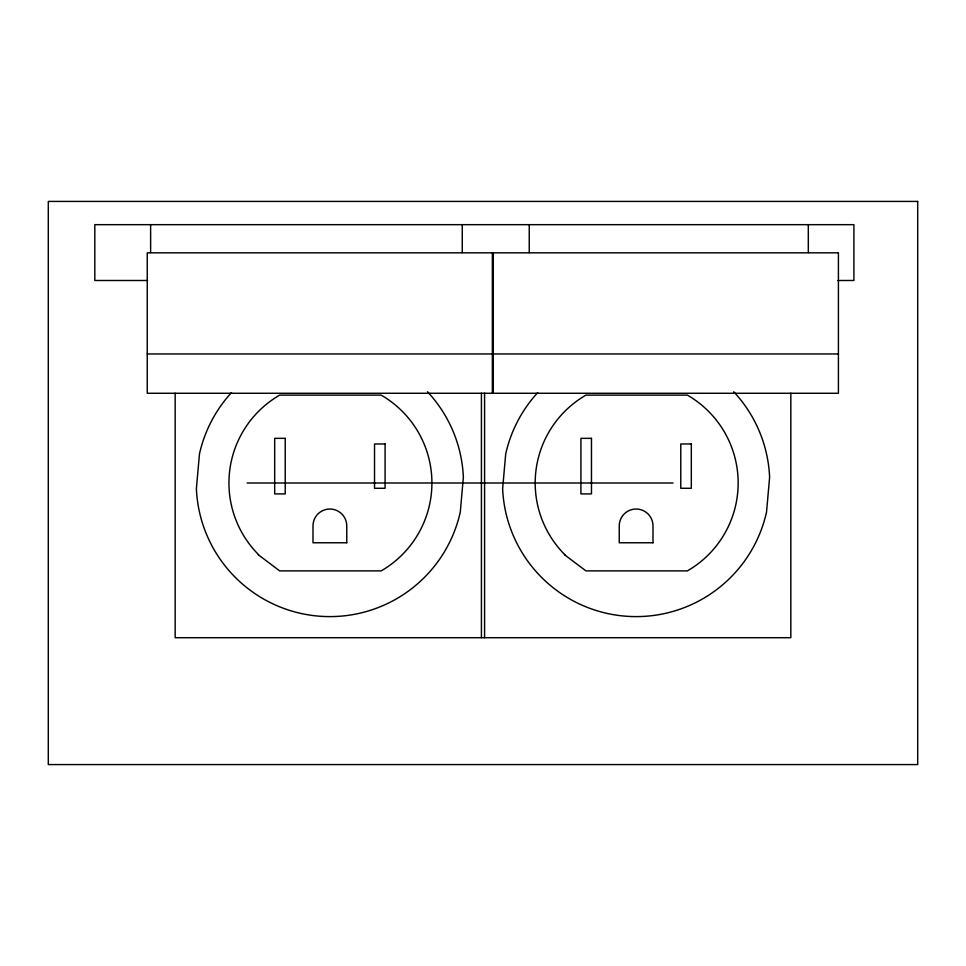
<?xml version="1.0" encoding="UTF-8"?>
<svg xmlns="http://www.w3.org/2000/svg" width="966" height="966" viewBox="0 0 966 966"><rect width="100%" height="100%" fill="white"/><g stroke="black" fill="none" stroke-linecap="round" stroke-linejoin="round"><path stroke-width="1.45" d="M147.605 280.49L94.813 280.49L94.813 224.667L853.908 224.667L853.908 280.49L837.727 280.49M147.243 353.954L838.416 353.954M247.115 483L673.036 483M258.284 554.75L279.681 570.882L381.159 570.882A101.466 101.466 0 0 0 381.159 395.118L279.681 395.118A101.466 101.466 0 0 0 258.671 554.75M564.53 554.75L585.927 570.882L687.406 570.882A101.466 101.466 0 0 0 687.406 395.118L585.927 395.118A101.466 101.466 0 0 0 564.917 554.75M808.313 224.667L808.313 252.585M790.828 393.198L790.828 637.705L175.172 637.705L175.172 393.198M529.235 224.667L529.235 252.585M493.3 252.826L493.3 393.271M492.358 252.826L492.358 393.271M484.582 393.198L484.582 637.705M481.418 393.198L481.418 637.705M462.255 224.667L462.255 252.585M150.624 224.667L150.624 252.585M537.712 392.631A133.61 133.61 0 0 0 505.713 453.935L502.634 488.675A133.61 133.61 0 0 0 766.533 512.065L769.612 477.325A133.61 133.61 0 0 0 733.713 391.749M231.466 392.631A133.61 133.61 0 0 0 199.467 453.935L196.388 488.675A133.61 133.61 0 0 0 460.287 512.065L463.366 477.325A133.61 133.61 0 0 0 427.467 391.749M917.7 201.423L48.3 201.423L48.3 764.577L917.7 764.577L917.7 201.423M838.416 252.826L147.243 252.826L147.243 393.271L838.416 393.271L838.416 252.826M285.224 438.347L274.682 438.347L274.682 493.904L285.224 493.904L285.224 438.347M591.47 438.347L580.916 438.347L580.916 493.904L591.47 493.904L591.47 438.347M385.084 443.974L374.53 443.974L374.53 488.277L385.084 488.277L385.084 443.974M691.318 443.974L680.776 443.974L680.776 488.277L691.318 488.277L691.318 443.974M346.758 542.771L312.996 542.771L312.996 525.89A16.881 16.881 0 0 1 329.877 509.022A16.881 16.881 0 0 1 346.758 525.89L346.758 542.771M653.004 542.771L619.242 542.771L619.242 525.89A16.881 16.881 0 0 1 636.123 509.022A16.881 16.881 0 0 1 653.004 525.89L653.004 542.771"/></g></svg>
